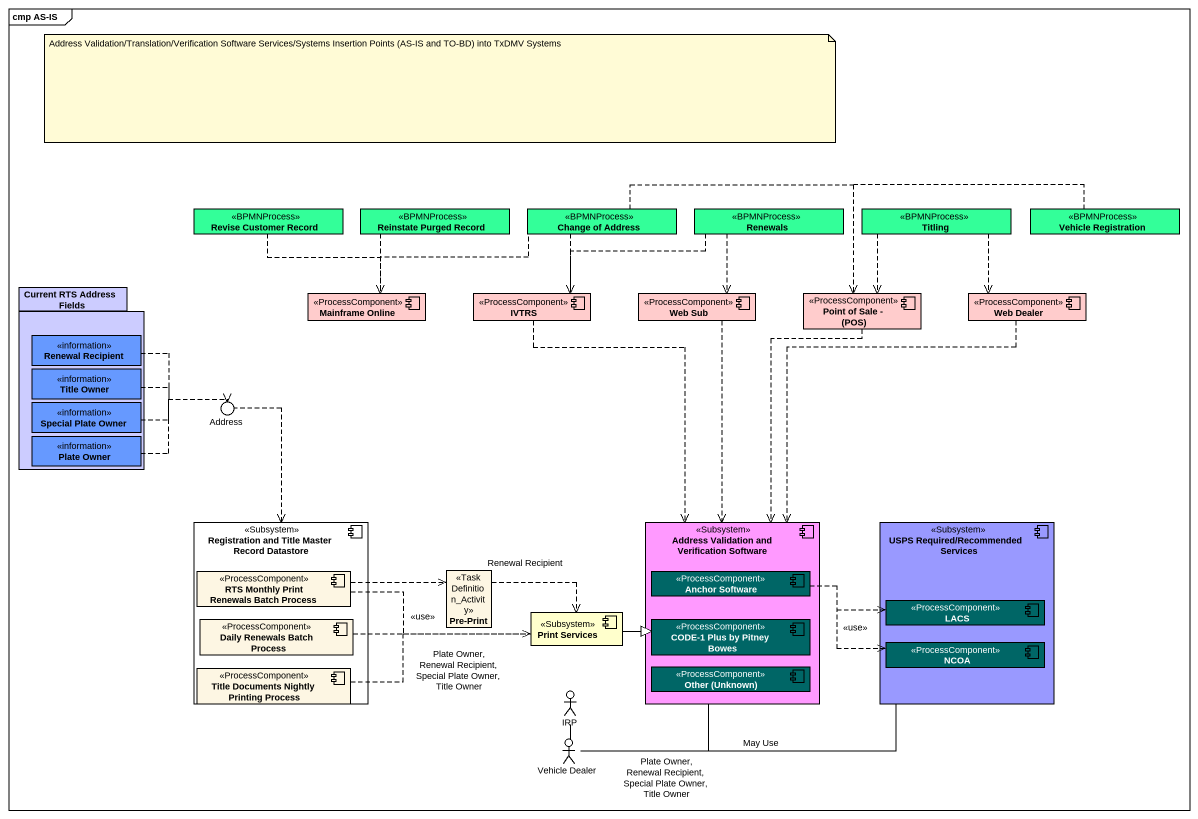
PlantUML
@startuml
mainframe cmp AS-IS
allowmixing
hide circle
hide empty members
class "Revise Customer Record" as Revise_Customer_Record <<BPMNProcess>> #33FF99
class "Reinstate Purged Record" as Reinstate_Purged_Record <<BPMNProcess>> #33FF99
class "Change of Address" as Change_of_Address <<BPMNProcess>> #33FF99
class Renewals <<BPMNProcess>> #33FF99
class Titling <<BPMNProcess>> #33FF99
class "Vehicle Registration" as Vehicle_Registration <<BPMNProcess>> #33FF99
package "Current RTS Address Fields" as Current_RTS_Address_Fields #CCCCFF {
  class "Renewal Recipient" as Renewal_Recipient <<information>> #6699FF
  class "Title Owner" as Title_Owner <<information>> #6699FF
  class "Special Plate Owner" as Special_Plate_Owner <<information>> #6699FF
  class "Plate Owner" as Plate_Owner <<information>> #6699FF
}
component "Mainframe Online" as Mainframe_Online <<ProcessComponent>> #FFCCCC
component IVTRS <<ProcessComponent>> #FFCCCC
component "Web Sub" as Web_Sub <<ProcessComponent>> #FFCCCC
component "Point of Sale - (POS)" as Point_of_Sale_POS <<ProcessComponent>> #FFCCCC
component "Web Dealer" as Web_Dealer <<ProcessComponent>> #FFCCCC
() Address
component "Registration and Title Master Record Datastore" as Registration_and_Title <<Subsystem>> {
  component "RTS Monthly Print Renewals Batch Process" as RTS_Monthly_Print_Renewals <<ProcessComponent>>
  component "Daily Renewals Batch Process" as Daily_Renewals_Batch_Process <<ProcessComponent>>
  component "Title Documents Nightly Printing Process" as Title_Documents_Nightly <<ProcessComponent>>
}
component "Address Validation and Verification Software" as Address_Validation_and <<Subsystem>> #FF99FF {
  component "Anchor Software" as Anchor_Software <<ProcessComponent>> #006666
  component "CODE-1 Plus by Pitney Bowes" as CODE_1_Plus_by_Pitney_Bowes <<ProcessComponent>> #006666
  component "Other (Unknown)" as Other_Unknown <<ProcessComponent>> #006666
}
component "USPS Required/Recommended Services" as USPS_Required_Recommended <<Subsystem>> #9999FF {
  component LACS <<ProcessComponent>> #006666
  component NCOA <<ProcessComponent>> #006666
}
class "Pre-Print" as Pre_Print <<TaskDefinition_Activity>>
component "Print Services" as Print_Services <<Subsystem>> #FFFFCC
actor IRP
actor "Vehicle Dealer" as Vehicle_Dealer
Revise_Customer_Record ..> Mainframe_Online
Reinstate_Purged_Record ..> Mainframe_Online
Change_of_Address .left.> Mainframe_Online
Change_of_Address ..> IVTRS
Change_of_Address .right.> Point_of_Sale_POS
Renewals .left.> IVTRS
Renewals ..> Web_Sub
Titling ..> Point_of_Sale_POS
Titling ..> Web_Dealer
Vehicle_Registration .left.> Point_of_Sale_POS
IVTRS ..> Address_Validation_and
Web_Sub ..> Address_Validation_and
Point_of_Sale_POS ..> Address_Validation_and
Web_Dealer ..> Address_Validation_and
Renewal_Recipient .right.> Address
Title_Owner .right.> Address
Special_Plate_Owner .right.> Address
Address ..> Registration_and_Title
Plate_Owner .right.> Address
RTS_Monthly_Print_Renewals .right.> Pre_Print : Renewal Recipient
RTS_Monthly_Print_Renewals .right.> Print_Services : Plate Owner, Renewal Recipient, Special Plate Owner, Title Owner
Pre_Print .right.> Print_Services
Anchor_Software .right.> LACS
Anchor_Software .right.> NCOA : <<use>>
Print_Services -right-|> CODE_1_Plus_by_Pitney_Bowes
Daily_Renewals_Batch_Process .right.> Print_Services
Title_Documents_Nightly .right.> Print_Services : <<use>>
IRP -- Vehicle_Dealer
Vehicle_Dealer -up- Address_Validation_and : Plate Owner, Renewal Recipient, Special Plate Owner, Title Owner
Vehicle_Dealer -right- USPS_Required_Recommended : May Use
note as N1
  Address Validation/Translation/Verification Software Services/Systems Insertion Points (AS-IS and TO-BD) into TxDMV Systems
end note
@enduml
